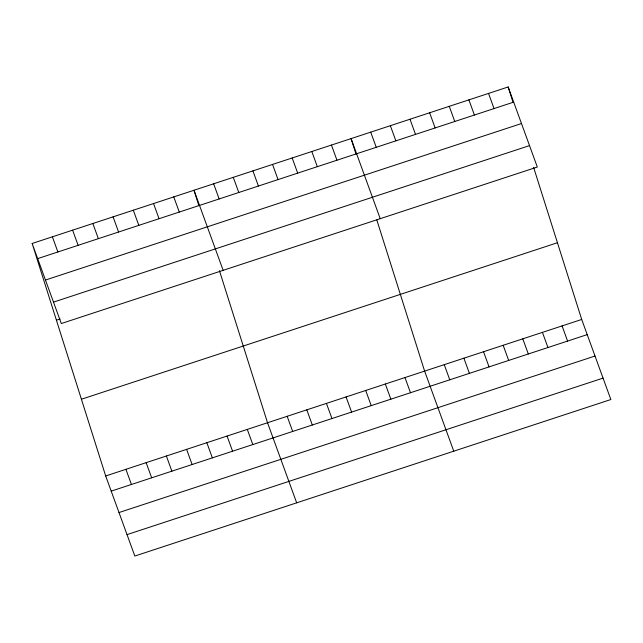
<?xml version="1.0" encoding="UTF-8"?>
<svg xmlns="http://www.w3.org/2000/svg" width="643" height="643" viewBox="0 0 643 643"><rect width="100%" height="100%" fill="white"/><g stroke="black" fill="none" stroke-linecap="round" stroke-linejoin="round"><path stroke-width="0.96" d="M32.15 243.464L508.171 86.958L537.315 167.035L61.294 323.542L32.15 243.464L105.685 475.965L134.829 556.042L610.85 399.536L581.706 319.458L533.618 167.405M37.664 258.623L513.693 102.116M45.46 280.043L521.489 123.536M53.498 302.114L529.519 145.607M56.415 320.19L60.096 318.984M81.42 399.239L557.441 242.732M105.685 475.965L581.706 319.458M111.199 491.123L587.22 334.617M118.995 512.543L595.016 356.037M127.033 534.614L603.054 378.108M488.535 93.412L494.049 108.571M562.07 325.913L567.584 341.071M468.9 99.874L474.413 115.025M542.435 332.375L547.949 347.525M449.264 106.328L454.778 121.479M522.799 338.829L528.313 353.98M429.628 112.782L435.142 127.941M503.164 345.283L508.677 360.442M409.993 119.236L415.507 134.395M483.528 351.737L489.042 366.896M390.357 125.69L395.871 140.849M463.892 358.191L469.406 373.35M370.722 132.153L376.235 147.303M444.257 364.653L449.77 379.804M380.23 218.684L351.086 138.607L355.941 153.95M453.765 451.185L424.621 371.107L376.822 219.978M331.45 145.061L336.964 160.22M404.977 377.562L410.499 392.72M311.815 151.515L317.329 166.674M385.342 384.016L390.864 399.174M292.179 157.977L297.693 173.128M365.706 390.478L371.228 405.629M272.544 164.431L278.057 179.582M346.071 396.932L351.592 412.083M252.908 170.885L258.422 186.044M326.435 403.386L331.957 418.545M233.272 177.339L238.786 192.498M306.799 409.84L312.321 424.999M213.637 183.794L219.15 198.952M287.164 416.294L292.686 431.453M223.145 270.325L194.001 190.256L198.848 205.599M296.672 502.826L267.528 422.756L219.44 270.695M173.763 196.903L179.284 212.061M247.298 429.403L252.812 444.562M153.532 203.558L159.054 218.708M227.067 436.058L232.581 451.209M133.302 210.205L138.824 225.363M206.837 442.705L212.351 457.864M113.072 216.86L118.593 232.019M186.607 449.361L192.12 464.519M92.841 223.507L98.363 238.666M166.376 456.008L171.89 471.166M72.611 230.162L78.124 245.321M146.146 462.663L151.66 477.821M52.38 236.817L57.894 251.968M125.915 469.318L131.429 484.468M508.171 86.958L513.026 102.301"/></g></svg>
